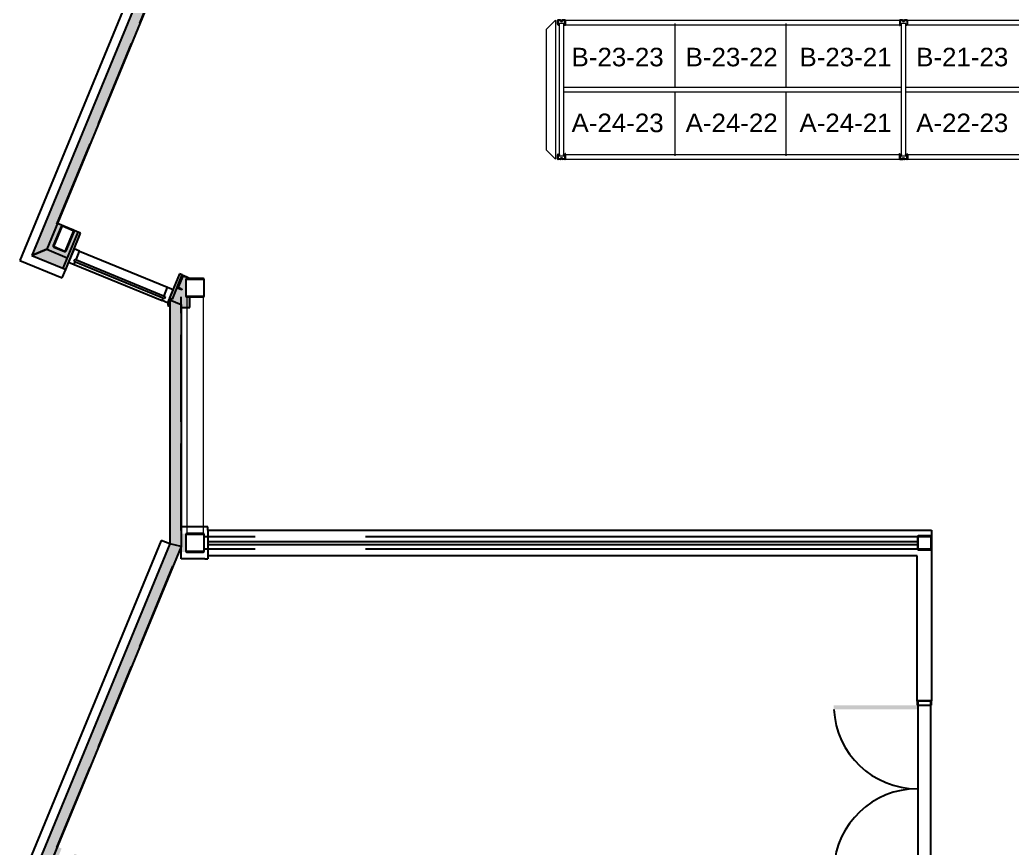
# Model space of a CAD drawing. Header units: inches. Extents: x 2743 to 10591, y -1604 to 5792.
# Drawn here: x 7020.2 to 7448.4, y 3158.6 to 3516.1 of the extents above; entities that cross this region are included whole.
import ezdxf

# ---------------------------------------------------------------- set-up
doc = ezdxf.new("R2010")
doc.units = ezdxf.units.IN
doc.header["$LTSCALE"] = 0.1875
doc.header["$MEASUREMENT"] = 0
doc.linetypes.add('CENTERX2', pattern=[101.6, 63.5, -12.7, 12.7, -12.7])
doc.linetypes.add('dash2', pattern=[500, 400, -100])
for name, color, linetype, lineweight in [('22 Dimension', 7, 'Continuous', 5), ('32 Echelle', 160, 'Continuous', 15), ('33 Poutre', 30, 'Continuous', 15), ('37 Protection', 1, 'Continuous', 15)]:
    doc.layers.add(name, color=color, linetype=linetype, lineweight=lineweight)
for name, color, linetype in [('A-N-MUR-COMP', 30, 'Continuous'), ('A-N-MUR-EXT', 5, 'Continuous'), ('A-N-MUR-INT', 3, 'Continuous'), ('A-N-POR-PLF', 30, 'Continuous'), ('A-N-POR-PLN', 7, 'Continuous'), ('A-N-STRUCTURE', 4, 'Continuous'), ('fill253', 253, 'Continuous'), ('S-N-ACIER', 4, 'Continuous')]:
    doc.layers.add(name, color=color, linetype=linetype)
doc.styles.add('arial', font='')
doc.styles.get('arial').set_extended_font_data('Arial')

msp = doc.modelspace()

# ---------------------------------------------------------------- hatches: boundary and pattern name
at = {"layer": '32 Echelle'}
for points in [[(7252.89784, 3513.78941), (7252.89784, 3513.97691), (7252.71034, 3513.97691)], [(7254.89784, 3513.78941), (7254.89784, 3513.97691), (7255.08534, 3513.97691)], [(7400.52284, 3513.78941), (7400.52284, 3513.97691), (7400.33534, 3513.97691)], [(7400.52284, 3513.78941), (7400.52284, 3513.97691), (7400.33534, 3513.97691)], [(7402.52284, 3513.78941), (7402.52284, 3513.97691), (7402.71034, 3513.97691)], [(7402.52284, 3513.78941), (7402.52284, 3513.97691), (7402.71034, 3513.97691)], [(7252.89784, 3458.16441), (7252.89784, 3457.97691), (7252.71034, 3457.97691)], [(7254.89784, 3458.16441), (7254.89784, 3457.97691), (7255.08534, 3457.97691)], [(7400.52284, 3458.16441), (7400.52284, 3457.97691), (7400.33534, 3457.97691)], [(7400.52284, 3458.16441), (7400.52284, 3457.97691), (7400.33534, 3457.97691)], [(7402.52284, 3458.16441), (7402.52284, 3457.97691), (7402.71034, 3457.97691)], [(7402.52284, 3458.16441), (7402.52284, 3457.97691), (7402.71034, 3457.97691)]]:
    msp.add_hatch(color=256, dxfattribs=at).paths.add_polyline_path(points)
at = {"layer": 'A-N-POR-PLN'}
msp.add_hatch(color=7, dxfattribs=at).paths.add_polyline_path([(7371.4198, 3220.26582), (7371.4198, 3218.49417), (7407.44335, 3218.49417), (7407.44335, 3220.26582)])
at = {"layer": 'fill253'}
h = msp.add_hatch(color=7, dxfattribs=at)
h.dxf.hatch_style = 1
h.paths.add_polyline_path([(7089.7729, 3557.83566), (7084.85165, 3558.86038), (7025.37182, 3414.41586), (7031.79627, 3417.08766)])
h.paths.add_polyline_path([(7039.17774, 3414.04537), (7031.79759, 3417.08711), (7025.37174, 3414.41566), (7037.30338, 3409.49751)])
h.paths.add_polyline_path([(7045.69777, 3422.33306), (7046.40474, 3424.04932), (7043.74726, 3425.14372), (7037.30222, 3409.49776), (7039.95979, 3408.40355), (7042.86013, 3415.44443)])
h.paths.add_polyline_path([(7090.2669, 3405.99022), (7089.10194, 3406.46988), (7083.99141, 3394.05809), (7085.15482, 3393.57907), (7085.39396, 3394.15986)])
edge = h.paths.add_edge_path()
edge.add_line((7090.48214, 3405.89962), (7091.00563, 3405.68408))
edge.add_line((7091.00563, 3405.68408), (7090.2669, 3405.99022))
edge.add_line((7090.2669, 3405.99022), (7085.15565, 3393.5767))
edge.add_line((7085.15565, 3393.5767), (7089.7729, 3392.00093))
edge.add_line((7089.7729, 3392.00093), (7093.55672, 3392.0031))
edge.add_line((7093.55672, 3392.0031), (7093.55555, 3396.48722))
edge.add_line((7093.55555, 3396.48722), (7092.22289, 3396.48722))
edge.add_arc((7092.22289, 3396.93722), 0.45, 180, 270, ccw=False)
edge.add_line((7091.7729, 3396.93722), (7091.7729, 3404.03721))
edge.add_arc((7092.22289, 3404.03721), 0.45, 90, 180, ccw=False)
edge.add_line((7092.22289, 3404.48721), (7093.89376, 3404.48721))
edge.add_line((7093.89376, 3404.48721), (7092.26479, 3405.16227))
edge.add_line((7092.26479, 3405.16227), (7092.22869, 3405.07457))
edge.add_arc((7092.11772, 3405.12026), 0.12, 257.0366884, 337.6213917, ccw=False)
edge.add_line((7092.09081, 3405.00332), (7090.73053, 3405.31645))
edge.add_arc((7090.66323, 3405.02409), 0.3, 77.0366884, 157.6213917)
edge.add_line((7090.38582, 3405.13831), (7088.67144, 3400.9745))
edge.add_arc((7088.94885, 3400.86028), 0.3, 157.6213917, 238.2060949)
edge.add_line((7088.79079, 3400.6053), (7089.97719, 3399.86987))
edge.add_arc((7089.91397, 3399.76788), 0.12, -22.3786083, 58.2060949, ccw=False)
edge.add_line((7090.02493, 3399.72219), (7089.98764, 3399.63161))
edge.add_line((7089.98764, 3399.63161), (7088.2038, 3400.36608))
edge.add_line((7088.2038, 3400.36608), (7090.48214, 3405.89962))
h.paths.add_polyline_path([(7039.94038, 3415.89672), (7039.17639, 3414.04684), (7031.79594, 3417.08687), (7036.36711, 3428.18237), (7038.21544, 3427.42136), (7034.60006, 3418.64049), (7034.38887, 3418.18247)])
h.paths.add_polyline_path([(7091.75715, 3563.36673), (7089.7729, 3563.36673), (7089.7729, 3557.83566), (7088.74942, 3555.351), (7091.75715, 3555.33525)])
h.paths.add_polyline_path([(7089.7729, 3392.00202), (7084.85165, 3393.70293), (7084.85165, 3289.88461), (7089.7729, 3288.85989)])
h = msp.add_hatch(color=7, dxfattribs=at)
h.dxf.hatch_style = 1
h.paths.add_polyline_path([(7089.7729, 3288.85989), (7084.85165, 3289.88461), (7025.37182, 3145.44009), (7031.79627, 3148.11189)])
h.paths.add_polyline_path([(7039.17774, 3145.0696), (7031.79759, 3148.11134), (7025.37174, 3145.43989), (7037.30338, 3140.52175)])
h.paths.add_polyline_path([(7043.61099, 3148.33955), (7043.62876, 3148.33213), (7046.404, 3155.07419), (7043.74726, 3156.16795), (7037.30222, 3140.52199), (7039.96241, 3139.4267)])
h.paths.add_polyline_path([(7090.2669, 3137.01446), (7089.10194, 3137.49411), (7083.99141, 3125.08232), (7085.15482, 3124.6033), (7085.39396, 3125.18409)])
edge = h.paths.add_edge_path()
edge.add_line((7090.48214, 3136.92385), (7091.00563, 3136.70832))
edge.add_line((7091.00563, 3136.70832), (7090.2669, 3137.01446))
edge.add_line((7090.2669, 3137.01446), (7085.15565, 3124.60093))
edge.add_line((7085.15565, 3124.60093), (7089.64878, 3123.02517))
edge.add_line((7089.64878, 3123.02517), (7093.43803, 3123.02517))
edge.add_line((7093.43803, 3123.02517), (7093.43803, 3125.26683))
edge.add_line((7093.43803, 3125.26683), (7100.02463, 3125.26683))
edge.add_line((7100.02463, 3125.26683), (7100.02404, 3127.51145))
edge.add_line((7100.02404, 3127.51145), (7092.22289, 3127.51145))
edge.add_arc((7092.22289, 3127.96145), 0.45, 180, 270, ccw=False)
edge.add_line((7091.7729, 3127.96145), (7091.7729, 3135.06144))
edge.add_arc((7092.22289, 3135.06144), 0.45, 90, 180, ccw=False)
edge.add_line((7092.22289, 3135.51144), (7093.89376, 3135.51144))
edge.add_line((7093.89376, 3135.51144), (7092.26479, 3136.1865))
edge.add_line((7092.26479, 3136.1865), (7092.22869, 3136.0988))
edge.add_arc((7092.11772, 3136.14449), 0.12, 257.0366884, 337.6213917, ccw=False)
edge.add_line((7092.09081, 3136.02755), (7090.73053, 3136.34068))
edge.add_arc((7090.66323, 3136.04833), 0.3, 77.0366884, 157.6213917)
edge.add_line((7090.38582, 3136.16254), (7088.67144, 3131.99873))
edge.add_arc((7088.94885, 3131.88451), 0.3, 157.6213917, 238.2060949)
edge.add_line((7088.79079, 3131.62953), (7089.97719, 3130.8941))
edge.add_arc((7089.91397, 3130.79211), 0.12, -22.3786083, 58.2060949, ccw=False)
edge.add_line((7090.02493, 3130.74642), (7089.98764, 3130.65584))
edge.add_line((7089.98764, 3130.65584), (7088.2038, 3131.39031))
edge.add_line((7088.2038, 3131.39031), (7090.48214, 3136.92385))
h.paths.add_polyline_path([(7039.94038, 3146.92095), (7039.17639, 3145.07107), (7031.79594, 3148.1111), (7036.36711, 3159.2066), (7038.21544, 3158.44559), (7034.60006, 3149.66472), (7034.38887, 3149.2067)])
h.paths.add_polyline_path([(7091.75715, 3294.39097), (7089.7729, 3294.39097), (7089.7729, 3288.85989), (7088.74942, 3286.37523), (7091.75715, 3286.35949)])

# ---------------------------------------------------------------- linework, layer by layer
at = {"color": 7}
for p, q in [((7043.62815, 3417.3082), (7041.24194, 3411.51019)), ((7045.99461, 3416.33427), (7043.62815, 3417.3082)), ((7043.90138, 3412.79981), (7043.52679, 3411.88963)), ((7043.90138, 3412.79981), (7082.96052, 3396.7248)), ((7044.44749, 3412.57506), (7045.99461, 3416.33427)), ((7045.99461, 3416.33427), (7083.96154, 3400.70877)), ((7041.24194, 3411.51019), (7043.60841, 3410.53625)), ((7043.52679, 3411.88963), (7082.58593, 3395.81462)), ((7043.60841, 3410.53625), (7044.0729, 3411.66488)), ((7043.60841, 3410.53625), (7081.57533, 3394.91075)), ((7082.41441, 3396.94956), (7083.96154, 3400.70877)), ((7083.96154, 3400.70877), (7086.32801, 3399.73484)), ((7081.57533, 3394.91075), (7082.03982, 3396.03938)), ((7082.96052, 3396.7248), (7082.58593, 3395.81462)), ((7086.32801, 3399.73484), (7083.9418, 3393.93682)), ((7083.9418, 3393.93682), (7081.57533, 3394.91075))]:
    msp.add_line(p, q, dxfattribs=at)
for points in [[(7034.87418, 3417.98265), (7039.47576, 3416.08803, 0.414213562), (7040.13361, 3416.36215), (7043.55712, 3424.67703, 0.414213562), (7043.283, 3425.33487), (7038.68142, 3427.2295, 0.414213562), (7038.02358, 3426.95537), (7034.60006, 3418.64049, 0.414213562)], [(7034.97011, 3418.21564), (7039.57169, 3416.32102, 0.414213562), (7039.90061, 3416.45808), (7043.32413, 3424.77296, 0.414213562), (7043.18707, 3425.10188), (7038.58549, 3426.9965, 0.414213562), (7038.25657, 3426.85944), (7034.83305, 3418.54456, 0.414213562)], [(7089.98764, 3399.63161), (7088.2038, 3400.36608), (7090.48214, 3405.89962), (7092.26598, 3405.16516), (7092.22869, 3405.07457, -0.36686215), (7092.09081, 3405.00332), (7090.73053, 3405.31645, 0.36686215), (7090.38582, 3405.13831), (7088.67144, 3400.9745, 0.36686215), (7088.79079, 3400.6053), (7089.97719, 3399.86987, -0.36686215), (7090.02493, 3399.72219)]]:
    msp.add_lwpolyline(points, format="xyb", close=True)
at = {"layer": '22 Dimension'}
for p, q in [((7302.89784, 3486.97691), (7302.89784, 3513.97691)), ((7350.89784, 3486.97691), (7350.89784, 3513.97691)), ((7254.89784, 3486.97691), (7400.52284, 3486.97691)), ((7402.52284, 3486.97691), (7548.14784, 3486.97691)), ((7254.89784, 3484.97691), (7400.52284, 3484.97691)), ((7302.89784, 3457.97691), (7302.89784, 3484.97691)), ((7350.89784, 3457.97691), (7350.89784, 3484.97691)), ((7402.52284, 3484.97691), (7548.14784, 3484.97691)), ((7092.22289, 3396.73722), (7092.22289, 3294.37522)), ((7099.23075, 3396.48722), (7099.23075, 3294.37522)), ((7413.5967, 3249.82448), (7413.5967, 3248.82448))]:
    msp.add_line(p, q, dxfattribs=at)
at = {"layer": '32 Echelle', "linetype": 'Continuous', "lineweight": 25}
for p, q in [((7252.27288, 3515.79316), (7252.27288, 3514.16066)), ((7252.36288, 3514.16066), (7252.36288, 3515.79316)), ((7253.38547, 3515.97691), (7252.45663, 3515.97691)), ((7252.45663, 3515.88691), (7253.38547, 3515.88691)), ((7253.47512, 3515.82057), (7253.51903, 3515.67693)), ((7253.6051, 3515.70325), (7253.56119, 3515.84688)), ((7254.10092, 3515.63691), (7253.69475, 3515.63691)), ((7253.69475, 3515.54691), (7254.10092, 3515.54691)), ((7254.23449, 3515.84688), (7254.19057, 3515.70325)), ((7254.27664, 3515.67693), (7254.32055, 3515.82057)), ((7255.33904, 3515.97691), (7254.41021, 3515.97691)), ((7254.41021, 3515.88691), (7255.33904, 3515.88691)), ((7255.43279, 3515.79316), (7255.43279, 3514.16066)), ((7255.52279, 3514.16066), (7255.52279, 3515.79316)), ((7399.89788, 3515.79316), (7399.89788, 3514.16066)), ((7399.89788, 3515.79316), (7399.89788, 3514.16066)), ((7399.98788, 3514.16066), (7399.98788, 3515.79316)), ((7399.98788, 3514.16066), (7399.98788, 3515.79316)), ((7401.01047, 3515.97691), (7400.08163, 3515.97691)), ((7401.01047, 3515.97691), (7400.08163, 3515.97691)), ((7400.08163, 3515.88691), (7401.01047, 3515.88691)), ((7400.08163, 3515.88691), (7401.01047, 3515.88691)), ((7401.10012, 3515.82057), (7401.14403, 3515.67693)), ((7401.10012, 3515.82057), (7401.14403, 3515.67693)), ((7401.2301, 3515.70325), (7401.18619, 3515.84688)), ((7401.2301, 3515.70325), (7401.18619, 3515.84688)), ((7401.72592, 3515.63691), (7401.31975, 3515.63691)), ((7401.72592, 3515.63691), (7401.31975, 3515.63691)), ((7401.31975, 3515.54691), (7401.72592, 3515.54691)), ((7401.31975, 3515.54691), (7401.72592, 3515.54691)), ((7401.85949, 3515.84688), (7401.81557, 3515.70325)), ((7401.85949, 3515.84688), (7401.81557, 3515.70325)), ((7401.90164, 3515.67693), (7401.94555, 3515.82057)), ((7401.90164, 3515.67693), (7401.94555, 3515.82057)), ((7402.96404, 3515.97691), (7402.03521, 3515.97691)), ((7402.96404, 3515.97691), (7402.03521, 3515.97691)), ((7402.03521, 3515.88691), (7402.96404, 3515.88691)), ((7402.03521, 3515.88691), (7402.96404, 3515.88691)), ((7403.05779, 3515.79316), (7403.05779, 3514.16066)), ((7403.05779, 3515.79316), (7403.05779, 3514.16066)), ((7403.14779, 3514.16066), (7403.14779, 3515.79316)), ((7403.14779, 3514.16066), (7403.14779, 3515.79316)), ((7252.87288, 3514.06691), (7252.45663, 3514.06691)), ((7252.45663, 3513.97691), (7252.87288, 3513.97691)), ((7252.87288, 3513.97691), (7252.87288, 3514.06691)), ((7255.33904, 3514.06691), (7254.92279, 3514.06691)), ((7254.92279, 3514.06691), (7254.92279, 3513.97691)), ((7254.92279, 3513.97691), (7255.33904, 3513.97691)), ((7400.49788, 3514.06691), (7400.08163, 3514.06691)), ((7400.49788, 3514.06691), (7400.08163, 3514.06691)), ((7400.08163, 3513.97691), (7400.49788, 3513.97691)), ((7400.08163, 3513.97691), (7400.49788, 3513.97691)), ((7400.49788, 3513.97691), (7400.49788, 3514.06691)), ((7400.49788, 3513.97691), (7400.49788, 3514.06691)), ((7402.96404, 3514.06691), (7402.54779, 3514.06691)), ((7402.54779, 3514.06691), (7402.54779, 3513.97691)), ((7402.96404, 3514.06691), (7402.54779, 3514.06691)), ((7402.54779, 3514.06691), (7402.54779, 3513.97691)), ((7402.54779, 3513.97691), (7402.96404, 3513.97691)), ((7402.54779, 3513.97691), (7402.96404, 3513.97691)), ((7252.27288, 3456.16066), (7252.27288, 3457.79316)), ((7252.36288, 3457.79316), (7252.36288, 3456.16066)), ((7252.45663, 3457.97691), (7252.87288, 3457.97691)), ((7252.87288, 3457.88691), (7252.45663, 3457.88691)), ((7252.45663, 3456.06691), (7253.38547, 3456.06691)), ((7253.38547, 3455.97691), (7252.45663, 3455.97691)), ((7252.87288, 3457.97691), (7252.87288, 3457.88691)), ((7253.47512, 3456.13325), (7253.51903, 3456.27688)), ((7253.6051, 3456.25057), (7253.56119, 3456.10693)), ((7253.69475, 3456.40691), (7254.10092, 3456.40691)), ((7254.10092, 3456.31691), (7253.69475, 3456.31691)), ((7254.23449, 3456.10693), (7254.19057, 3456.25057)), ((7254.27664, 3456.27688), (7254.32055, 3456.13325)), ((7254.41021, 3456.06691), (7255.33904, 3456.06691)), ((7255.33904, 3455.97691), (7254.41021, 3455.97691)), ((7254.92279, 3457.97691), (7255.33904, 3457.97691)), ((7254.92279, 3457.88691), (7254.92279, 3457.97691)), ((7255.33904, 3457.88691), (7254.92279, 3457.88691)), ((7255.43279, 3456.16066), (7255.43279, 3457.79316)), ((7255.52279, 3457.79316), (7255.52279, 3456.16066)), ((7399.89788, 3456.16066), (7399.89788, 3457.79316)), ((7399.89788, 3456.16066), (7399.89788, 3457.79316)), ((7399.98788, 3457.79316), (7399.98788, 3456.16066)), ((7399.98788, 3457.79316), (7399.98788, 3456.16066)), ((7400.08163, 3457.97691), (7400.49788, 3457.97691)), ((7400.08163, 3457.97691), (7400.49788, 3457.97691)), ((7400.49788, 3457.88691), (7400.08163, 3457.88691)), ((7400.49788, 3457.88691), (7400.08163, 3457.88691)), ((7400.08163, 3456.06691), (7401.01047, 3456.06691)), ((7400.08163, 3456.06691), (7401.01047, 3456.06691)), ((7401.01047, 3455.97691), (7400.08163, 3455.97691)), ((7401.01047, 3455.97691), (7400.08163, 3455.97691)), ((7400.49788, 3457.97691), (7400.49788, 3457.88691)), ((7400.49788, 3457.97691), (7400.49788, 3457.88691)), ((7401.10012, 3456.13325), (7401.14403, 3456.27688)), ((7401.10012, 3456.13325), (7401.14403, 3456.27688)), ((7401.2301, 3456.25057), (7401.18619, 3456.10693)), ((7401.2301, 3456.25057), (7401.18619, 3456.10693)), ((7401.31975, 3456.40691), (7401.72592, 3456.40691)), ((7401.31975, 3456.40691), (7401.72592, 3456.40691)), ((7401.72592, 3456.31691), (7401.31975, 3456.31691)), ((7401.72592, 3456.31691), (7401.31975, 3456.31691)), ((7401.85949, 3456.10693), (7401.81557, 3456.25057)), ((7401.85949, 3456.10693), (7401.81557, 3456.25057)), ((7401.90164, 3456.27688), (7401.94555, 3456.13325)), ((7401.90164, 3456.27688), (7401.94555, 3456.13325)), ((7402.03521, 3456.06691), (7402.96404, 3456.06691)), ((7402.03521, 3456.06691), (7402.96404, 3456.06691)), ((7402.96404, 3455.97691), (7402.03521, 3455.97691)), ((7402.96404, 3455.97691), (7402.03521, 3455.97691)), ((7402.54779, 3457.97691), (7402.96404, 3457.97691)), ((7402.54779, 3457.88691), (7402.54779, 3457.97691)), ((7402.54779, 3457.97691), (7402.96404, 3457.97691)), ((7402.54779, 3457.88691), (7402.54779, 3457.97691)), ((7402.96404, 3457.88691), (7402.54779, 3457.88691)), ((7402.96404, 3457.88691), (7402.54779, 3457.88691)), ((7403.05779, 3456.16066), (7403.05779, 3457.79316)), ((7403.05779, 3456.16066), (7403.05779, 3457.79316)), ((7403.14779, 3457.79316), (7403.14779, 3456.16066)), ((7403.14779, 3457.79316), (7403.14779, 3456.16066))]:
    msp.add_line(p, q, dxfattribs=at)
at = {"layer": '32 Echelle'}
for p, q in [((7252.89784, 3513.97691), (7252.71034, 3513.97691)), ((7252.89784, 3513.78941), (7252.71034, 3513.97691)), ((7254.89784, 3514.47691), (7252.89784, 3514.47691)), ((7252.89784, 3514.47691), (7252.89784, 3457.47691)), ((7252.89784, 3513.78941), (7252.89784, 3513.97691)), ((7254.89784, 3457.47691), (7254.89784, 3514.47691)), ((7254.89784, 3513.97691), (7255.08534, 3513.97691)), ((7254.89784, 3513.78941), (7254.89784, 3513.97691)), ((7254.89784, 3513.78941), (7255.08534, 3513.97691)), ((7302.89784, 3486.97691), (7302.89784, 3514.47691)), ((7350.89784, 3486.97691), (7350.89784, 3514.47691)), ((7400.52284, 3513.97691), (7400.33534, 3513.97691)), ((7400.52284, 3513.78941), (7400.33534, 3513.97691)), ((7400.52284, 3513.97691), (7400.33534, 3513.97691)), ((7400.52284, 3513.78941), (7400.33534, 3513.97691)), ((7402.52284, 3514.47691), (7400.52284, 3514.47691)), ((7400.52284, 3514.47691), (7400.52284, 3457.47691)), ((7402.52284, 3514.47691), (7400.52284, 3514.47691)), ((7400.52284, 3514.47691), (7400.52284, 3457.47691)), ((7400.52284, 3513.78941), (7400.52284, 3513.97691)), ((7400.52284, 3513.78941), (7400.52284, 3513.97691)), ((7402.52284, 3457.47691), (7402.52284, 3514.47691)), ((7402.52284, 3457.47691), (7402.52284, 3514.47691)), ((7402.52284, 3513.97691), (7402.71034, 3513.97691)), ((7402.52284, 3513.78941), (7402.52284, 3513.97691)), ((7402.52284, 3513.78941), (7402.71034, 3513.97691)), ((7402.52284, 3513.97691), (7402.71034, 3513.97691)), ((7402.52284, 3513.78941), (7402.52284, 3513.97691)), ((7402.52284, 3513.78941), (7402.71034, 3513.97691)), ((7302.89784, 3457.47691), (7302.89784, 3484.97691)), ((7350.89784, 3457.47691), (7350.89784, 3484.97691)), ((7252.89784, 3458.16441), (7252.71034, 3457.97691)), ((7252.89784, 3457.97691), (7252.71034, 3457.97691)), ((7252.89784, 3458.16441), (7252.89784, 3457.97691)), ((7252.89784, 3457.47691), (7254.89784, 3457.47691)), ((7254.89784, 3458.16441), (7254.89784, 3457.97691)), ((7254.89784, 3458.16441), (7255.08534, 3457.97691)), ((7254.89784, 3457.97691), (7255.08534, 3457.97691)), ((7400.52284, 3458.16441), (7400.33534, 3457.97691)), ((7400.52284, 3458.16441), (7400.33534, 3457.97691)), ((7400.52284, 3457.97691), (7400.33534, 3457.97691)), ((7400.52284, 3457.97691), (7400.33534, 3457.97691)), ((7400.52284, 3458.16441), (7400.52284, 3457.97691)), ((7400.52284, 3458.16441), (7400.52284, 3457.97691)), ((7400.52284, 3457.47691), (7402.52284, 3457.47691)), ((7400.52284, 3457.47691), (7402.52284, 3457.47691)), ((7402.52284, 3458.16441), (7402.52284, 3457.97691)), ((7402.52284, 3458.16441), (7402.71034, 3457.97691)), ((7402.52284, 3458.16441), (7402.52284, 3457.97691)), ((7402.52284, 3458.16441), (7402.71034, 3457.97691)), ((7402.52284, 3457.97691), (7402.71034, 3457.97691)), ((7402.52284, 3457.97691), (7402.71034, 3457.97691))]:
    msp.add_line(p, q, dxfattribs=at)
at = {"layer": '32 Echelle', "linetype": 'Continuous', "lineweight": 25}
for centre, radius, start, end in [((7252.45663, 3515.79316), 0.18375, 90, 180), ((7252.45663, 3515.79316), 0.09375, 90, 180), ((7253.38547, 3515.79316), 0.18375, 17, 90), ((7253.38547, 3515.79316), 0.09375, 17, 90), ((7253.69475, 3515.73066), 0.18375, 197, 270), ((7253.69475, 3515.73066), 0.09375, 197, 270), ((7254.10092, 3515.73066), 0.09375, 270, 343), ((7254.10092, 3515.73066), 0.18375, 270, 343), ((7254.41021, 3515.79316), 0.18375, 90, 163), ((7254.41021, 3515.79316), 0.09375, 90, 163), ((7255.33904, 3515.79316), 0.18375, 0, 90), ((7255.33904, 3515.79316), 0.09375, 0, 90), ((7400.08163, 3515.79316), 0.18375, 90, 180), ((7400.08163, 3515.79316), 0.18375, 90, 180), ((7400.08163, 3515.79316), 0.09375, 90, 180), ((7400.08163, 3515.79316), 0.09375, 90, 180), ((7401.01047, 3515.79316), 0.18375, 17, 90), ((7401.01047, 3515.79316), 0.18375, 17, 90), ((7401.01047, 3515.79316), 0.09375, 17, 90), ((7401.01047, 3515.79316), 0.09375, 17, 90), ((7401.31975, 3515.73066), 0.18375, 197, 270), ((7401.31975, 3515.73066), 0.18375, 197, 270), ((7401.31975, 3515.73066), 0.09375, 197, 270), ((7401.31975, 3515.73066), 0.09375, 197, 270), ((7401.72592, 3515.73066), 0.09375, 270, 343), ((7401.72592, 3515.73066), 0.09375, 270, 343), ((7401.72592, 3515.73066), 0.18375, 270, 343), ((7401.72592, 3515.73066), 0.18375, 270, 343), ((7402.03521, 3515.79316), 0.18375, 90, 163), ((7402.03521, 3515.79316), 0.18375, 90, 163), ((7402.03521, 3515.79316), 0.09375, 90, 163), ((7402.03521, 3515.79316), 0.09375, 90, 163), ((7402.96404, 3515.79316), 0.18375, 0, 90), ((7402.96404, 3515.79316), 0.18375, 0, 90), ((7402.96404, 3515.79316), 0.09375, 0, 90), ((7402.96404, 3515.79316), 0.09375, 0, 90), ((7252.45663, 3514.16066), 0.18375, 180, 270), ((7252.45663, 3514.16066), 0.09375, 180, 270), ((7255.33904, 3514.16066), 0.09375, 270, 0), ((7255.33904, 3514.16066), 0.18375, 270, 0), ((7400.08163, 3514.16066), 0.18375, 180, 270), ((7400.08163, 3514.16066), 0.18375, 180, 270), ((7400.08163, 3514.16066), 0.09375, 180, 270), ((7400.08163, 3514.16066), 0.09375, 180, 270), ((7402.96404, 3514.16066), 0.09375, 270, 0), ((7402.96404, 3514.16066), 0.18375, 270, 0), ((7402.96404, 3514.16066), 0.09375, 270, 0), ((7402.96404, 3514.16066), 0.18375, 270, 0), ((7252.45663, 3457.79316), 0.18375, 90, 180), ((7252.45663, 3456.16066), 0.18375, 180, 270), ((7252.45663, 3457.79316), 0.09375, 90, 180), ((7252.45663, 3456.16066), 0.09375, 180, 270), ((7253.38547, 3456.16066), 0.09375, 270, 343), ((7253.38547, 3456.16066), 0.18375, 270, 343), ((7253.69475, 3456.22316), 0.18375, 90, 163), ((7253.69475, 3456.22316), 0.09375, 90, 163), ((7254.10092, 3456.22316), 0.18375, 17, 90), ((7254.10092, 3456.22316), 0.09375, 17, 90), ((7254.41021, 3456.16066), 0.18375, 197, 270), ((7254.41021, 3456.16066), 0.09375, 197, 270), ((7255.33904, 3457.79316), 0.18375, 0, 90), ((7255.33904, 3457.79316), 0.09375, 0, 90), ((7255.33904, 3456.16066), 0.09375, 270, 0), ((7255.33904, 3456.16066), 0.18375, 270, 0), ((7400.08163, 3457.79316), 0.18375, 90, 180), ((7400.08163, 3457.79316), 0.18375, 90, 180), ((7400.08163, 3456.16066), 0.18375, 180, 270), ((7400.08163, 3456.16066), 0.18375, 180, 270), ((7400.08163, 3457.79316), 0.09375, 90, 180), ((7400.08163, 3457.79316), 0.09375, 90, 180), ((7400.08163, 3456.16066), 0.09375, 180, 270), ((7400.08163, 3456.16066), 0.09375, 180, 270), ((7401.01047, 3456.16066), 0.09375, 270, 343), ((7401.01047, 3456.16066), 0.09375, 270, 343), ((7401.01047, 3456.16066), 0.18375, 270, 343), ((7401.01047, 3456.16066), 0.18375, 270, 343), ((7401.31975, 3456.22316), 0.18375, 90, 163), ((7401.31975, 3456.22316), 0.18375, 90, 163), ((7401.31975, 3456.22316), 0.09375, 90, 163), ((7401.31975, 3456.22316), 0.09375, 90, 163), ((7401.72592, 3456.22316), 0.18375, 17, 90), ((7401.72592, 3456.22316), 0.18375, 17, 90), ((7401.72592, 3456.22316), 0.09375, 17, 90), ((7401.72592, 3456.22316), 0.09375, 17, 90), ((7402.03521, 3456.16066), 0.18375, 197, 270), ((7402.03521, 3456.16066), 0.18375, 197, 270), ((7402.03521, 3456.16066), 0.09375, 197, 270), ((7402.03521, 3456.16066), 0.09375, 197, 270), ((7402.96404, 3457.79316), 0.18375, 0, 90), ((7402.96404, 3457.79316), 0.18375, 0, 90), ((7402.96404, 3457.79316), 0.09375, 0, 90), ((7402.96404, 3457.79316), 0.09375, 0, 90), ((7402.96404, 3456.16066), 0.09375, 270, 0), ((7402.96404, 3456.16066), 0.18375, 270, 0), ((7402.96404, 3456.16066), 0.09375, 270, 0), ((7402.96404, 3456.16066), 0.18375, 270, 0)]:
    msp.add_arc(centre, radius, start, end, dxfattribs=at)
at = {"layer": '33 Poutre'}
for p, q in [((7253.89784, 3515.63691), (7253.89784, 3515.85191)), ((7254.01684, 3515.63691), (7253.89784, 3515.63691)), ((7254.01684, 3515.63691), (7254.01684, 3515.85191)), ((7254.14184, 3515.97691), (7255.40384, 3515.97691)), ((7255.52884, 3515.85191), (7255.52884, 3513.59591)), ((7255.64784, 3515.97691), (7399.77284, 3515.97691)), ((7255.64784, 3515.97691), (7255.64784, 3513.97691)), ((7255.64784, 3515.85191), (7255.64784, 3513.59591)), ((7399.77284, 3515.97691), (7399.77284, 3513.97691)), ((7399.77284, 3515.85191), (7399.77284, 3513.59591)), ((7399.89184, 3515.85191), (7399.89184, 3513.59591)), ((7401.27884, 3515.97691), (7400.01684, 3515.97691)), ((7401.40384, 3515.63691), (7401.40384, 3515.85191)), ((7401.40384, 3515.63691), (7401.52284, 3515.63691)), ((7401.52284, 3515.63691), (7401.52284, 3515.85191)), ((7401.52284, 3515.63691), (7401.52284, 3515.85191)), ((7401.64184, 3515.63691), (7401.52284, 3515.63691)), ((7401.64184, 3515.63691), (7401.64184, 3515.85191)), ((7401.76684, 3515.97691), (7403.02884, 3515.97691)), ((7403.15384, 3515.85191), (7403.15384, 3513.59591)), ((7403.27284, 3515.97691), (7547.39784, 3515.97691)), ((7403.27284, 3515.97691), (7403.27284, 3513.97691)), ((7403.27284, 3515.85191), (7403.27284, 3513.59591)), ((7255.64784, 3513.59591), (7255.52884, 3513.59591)), ((7255.64784, 3513.97691), (7399.77284, 3513.97691)), ((7399.77284, 3513.59591), (7399.89184, 3513.59591)), ((7403.27284, 3513.59591), (7403.15384, 3513.59591)), ((7403.27284, 3513.97691), (7547.39784, 3513.97691)), ((7255.64784, 3486.97691), (7399.77284, 3486.97691)), ((7255.64784, 3484.97691), (7399.77284, 3484.97691)), ((7253.89784, 3456.31691), (7253.89784, 3456.10191)), ((7254.01684, 3456.31691), (7253.89784, 3456.31691)), ((7254.01684, 3456.31691), (7254.01684, 3456.10191)), ((7254.14184, 3455.97691), (7255.40384, 3455.97691)), ((7255.40384, 3455.85791), (7254.14184, 3455.85791)), ((7255.64784, 3458.35791), (7255.52884, 3458.35791)), ((7255.52884, 3456.10191), (7255.52884, 3458.35791)), ((7255.64784, 3456.10191), (7255.64784, 3458.35791)), ((7255.64784, 3457.97691), (7399.77284, 3457.97691)), ((7255.64784, 3455.97691), (7255.64784, 3457.97691)), ((7255.64784, 3455.97691), (7399.77284, 3455.97691)), ((7399.77284, 3456.10191), (7399.77284, 3458.35791)), ((7399.77284, 3458.35791), (7399.89184, 3458.35791)), ((7399.77284, 3455.97691), (7399.77284, 3457.97691)), ((7399.89184, 3456.10191), (7399.89184, 3458.35791)), ((7401.27884, 3455.97691), (7400.01684, 3455.97691)), ((7400.01684, 3455.85791), (7401.27884, 3455.85791)), ((7401.40384, 3456.31691), (7401.40384, 3456.10191)), ((7401.40384, 3456.31691), (7401.52284, 3456.31691)), ((7401.52284, 3456.31691), (7401.52284, 3456.10191)), ((7401.52284, 3456.31691), (7401.52284, 3456.10191)), ((7401.64184, 3456.31691), (7401.52284, 3456.31691)), ((7401.64184, 3456.31691), (7401.64184, 3456.10191)), ((7401.76684, 3455.97691), (7403.02884, 3455.97691)), ((7403.02884, 3455.85791), (7401.76684, 3455.85791)), ((7403.27284, 3458.35791), (7403.15384, 3458.35791)), ((7403.15384, 3456.10191), (7403.15384, 3458.35791)), ((7403.27284, 3456.10191), (7403.27284, 3458.35791)), ((7403.27284, 3457.97691), (7547.39784, 3457.97691)), ((7403.27284, 3455.97691), (7403.27284, 3457.97691)), ((7403.27284, 3455.97691), (7547.39784, 3455.97691))]:
    msp.add_line(p, q, dxfattribs=at)
for centre, radius, start, end in [((7254.14184, 3515.85191), 0.244, 90, 180), ((7254.14184, 3515.85191), 0.125, 90, 180), ((7255.40384, 3515.85191), 0.244, 0, 90), ((7255.40384, 3515.85191), 0.125, 0, 90), ((7400.01684, 3515.85191), 0.244, 90, 180), ((7400.01684, 3515.85191), 0.125, 90, 180), ((7401.27884, 3515.85191), 0.244, 0, 90), ((7401.27884, 3515.85191), 0.125, 0, 90), ((7401.76684, 3515.85191), 0.244, 90, 180), ((7401.76684, 3515.85191), 0.125, 90, 180), ((7403.02884, 3515.85191), 0.244, 0, 90), ((7403.02884, 3515.85191), 0.125, 0, 90), ((7254.14184, 3456.10191), 0.244, 180, 270), ((7254.14184, 3456.10191), 0.125, 180, 270), ((7255.40384, 3456.10191), 0.244, 270, 0), ((7255.40384, 3456.10191), 0.125, 270, 0), ((7400.01684, 3456.10191), 0.244, 180, 270), ((7400.01684, 3456.10191), 0.125, 180, 270), ((7401.27884, 3456.10191), 0.125, 270, 0), ((7401.27884, 3456.10191), 0.244, 270, 0), ((7401.76684, 3456.10191), 0.244, 180, 270), ((7401.76684, 3456.10191), 0.125, 180, 270), ((7403.02884, 3456.10191), 0.244, 270, 0), ((7403.02884, 3456.10191), 0.125, 270, 0)]:
    msp.add_arc(centre, radius, start, end, dxfattribs=at)
at = {"layer": '37 Protection'}
for p, q in [((7251.27288, 3515.97691), (7247.27288, 3511.97691)), ((7251.27288, 3515.97691), (7251.27288, 3455.97691)), ((7247.27288, 3511.97691), (7247.27288, 3459.97691)), ((7251.27288, 3455.97691), (7247.27288, 3459.97691))]:
    msp.add_line(p, q, dxfattribs=at)
at = {"layer": 'A-N-MUR-COMP', "color": 7}
for p, q in [((7101.28447, 3291.01876), (7407.52209, 3291.01876)), ((7101.28447, 3289.73063), (7407.52209, 3289.73063))]:
    msp.add_line(p, q, dxfattribs=at)
at = {"layer": 'A-N-MUR-EXT', "color": 7}
for p, q in [((7084.85165, 3558.86038), (7025.37073, 3414.41631)), ((7025.37073, 3414.41631), (7038.79227, 3408.88361)), ((7084.85165, 3395.30354), (7084.85165, 3290.37523)), ((7084.85165, 3289.88461), (7025.37073, 3145.44054))]:
    msp.add_line(p, q, dxfattribs=at)
at = {"layer": 'A-N-MUR-INT', "color": 7}
for p, q in [((7081.1746, 3560.37435), (7020.18787, 3412.25965)), ((7089.7729, 3557.83566), (7031.79601, 3417.08776)), ((7046.40482, 3424.04951), (7036.37622, 3428.17873)), ((7045.23754, 3424.53012), (7038.7925, 3408.88416)), ((7039.95979, 3408.40355), (7046.40482, 3424.04951)), ((7031.79601, 3417.08776), (7025.37182, 3414.41586)), ((7025.37182, 3414.41586), (7031.79601, 3417.08776)), ((7031.79601, 3417.08776), (7040.6666, 3413.43371)), ((7020.18787, 3412.25965), (7038.44544, 3404.72783)), ((7038.44544, 3404.72783), (7039.95979, 3408.40355)), ((7038.7925, 3408.88416), (7039.95979, 3408.40355)), ((7089.10194, 3406.46988), (7084.8236, 3396.07927)), ((7085.98856, 3395.59961), (7090.2669, 3405.99022)), ((7090.2669, 3405.99022), (7089.10194, 3406.46988)), ((7090.26668, 3405.9897), (7093.88612, 3404.48668)), ((7084.8236, 3396.07927), (7085.98856, 3395.59961)), ((7093.55614, 3392.00202), (7093.55614, 3396.48722)), ((7098.43016, 3396.48722), (7097.80024, 3396.48722)), ((7083.99141, 3394.05809), (7083.99141, 3392.81263)), ((7083.99141, 3392.81263), (7084.85165, 3392.48372)), ((7084.85165, 3395.30354), (7089.7729, 3393.27722)), ((7089.7729, 3393.27722), (7089.7729, 3288.85989)), ((7089.77356, 3392.00202), (7093.55614, 3392.00202)), ((7101.28447, 3297.2487), (7089.7729, 3297.2487)), ((7101.28447, 3295.90064), (7101.28447, 3297.2487)), ((7101.28447, 3295.90064), (7413.5967, 3295.90064)), ((7101.28447, 3295.90064), (7101.28447, 3284.84875)), ((7413.5967, 3295.90064), (7413.5967, 3222.23432)), ((7081.1746, 3291.39858), (7020.18787, 3143.28388)), ((7089.7729, 3288.85989), (7031.79601, 3148.11199)), ((7084.85165, 3289.88461), (7081.1746, 3291.39858)), ((7089.7729, 3288.85989), (7084.85165, 3289.88461)), ((7089.73183, 3283.50069), (7089.73183, 3288.76018)), ((7407.44335, 3284.84875), (7101.28447, 3284.84875)), ((7101.28447, 3284.84875), (7101.28447, 3283.50069)), ((7407.44335, 3222.02279), (7407.44335, 3284.84875)), ((7099.96519, 3283.50069), (7089.73183, 3283.50069)), ((7099.96519, 3283.50069), (7101.28447, 3283.50069))]:
    msp.add_line(p, q, dxfattribs=at)
at = {"layer": 'A-N-POR-PLF', "color": 7}
for p, q in [((7407.6912, 3222.23432), (7407.6912, 3146.25022)), ((7413.34885, 3222.23432), (7407.6912, 3222.23432)), ((7413.34885, 3146.25022), (7413.34885, 3222.23432))]:
    msp.add_line(p, q, dxfattribs=at)
at = {"layer": 'A-N-POR-PLN', "color": 7}
for p, q in [((7407.44335, 3222.23432), (7407.44335, 3220.26582)), ((7407.44335, 3222.23432), (7413.5967, 3222.23432)), ((7407.44335, 3220.26582), (7413.5967, 3220.26582)), ((7413.5967, 3220.26582), (7413.5967, 3222.23432))]:
    msp.add_line(p, q, dxfattribs=at)
for centre, start, end in [((7407.44335, 3220.26582), 182.8189624, 270), ((7407.44335, 3148.21872), 90, 177.1810376)]:
    msp.add_arc(centre, 36.02355, start, end, dxfattribs=at)
at = {"layer": 'A-N-STRUCTURE', "color": 7, "linetype": 'dash2', "ltscale": 0.5}
for p, q in [((7036.21534, 3427.92196), (7089.58158, 3557.47945)), ((7089.81621, 3295.77469), (7089.81621, 3396.57174)), ((7036.21534, 3158.9462), (7089.99349, 3289.50368))]:
    msp.add_line(p, q, dxfattribs=at)
at = {"layer": 'S-N-ACIER', "color": 7}
for p, q in [((7091.7729, 3404.03721), (7091.7729, 3396.93722)), ((7092.0229, 3396.93722), (7092.0229, 3404.03721)), ((7099.32288, 3404.48721), (7092.22289, 3404.48721)), ((7092.22289, 3404.23721), (7099.32288, 3404.23721)), ((7099.52288, 3404.03721), (7099.52288, 3396.93722)), ((7099.77288, 3396.93722), (7099.77288, 3404.03721)), ((7099.32288, 3396.73722), (7092.22289, 3396.73722)), ((7092.22289, 3396.48722), (7099.32288, 3396.48722)), ((7091.7729, 3293.92522), (7091.7729, 3286.82523)), ((7092.0229, 3286.82523), (7092.0229, 3293.92522)), ((7099.32288, 3294.37522), (7092.22289, 3294.37522)), ((7092.22289, 3294.12522), (7099.32288, 3294.12522)), ((7099.52288, 3293.92522), (7099.52288, 3286.82523)), ((7099.77288, 3286.82523), (7099.77288, 3293.92522)), ((7407.52209, 3292.90573), (7407.52209, 3287.84472)), ((7407.75683, 3287.84472), (7407.75683, 3292.90573)), ((7413.05259, 3293.37522), (7407.99157, 3293.37522)), ((7407.99157, 3293.14048), (7413.05259, 3293.14048)), ((7413.28733, 3292.90573), (7413.28733, 3287.84472)), ((7413.52208, 3287.84472), (7413.52208, 3292.90573)), ((7099.32288, 3286.62523), (7092.22289, 3286.62523)), ((7092.22289, 3286.37523), (7099.32288, 3286.37523)), ((7413.05259, 3287.60998), (7407.99157, 3287.60998)), ((7407.99157, 3287.37523), (7413.05259, 3287.37523))]:
    msp.add_line(p, q, dxfattribs=at)
at = {"layer": 'S-N-ACIER', "color": 7, "linetype": 'CENTERX2', "ltscale": 20}
for p, q in [((7407.52209, 3292.90573), (7099.77288, 3293.03772)), ((7407.52209, 3287.71095), (7099.77287, 3287.71095))]:
    msp.add_line(p, q, dxfattribs=at)
at = {"layer": 'S-N-ACIER', "color": 7}
for centre, radius, start, end in [((7092.22289, 3404.03721), 0.45, 90, 180), ((7092.22289, 3404.03721), 0.2, 90, 180), ((7099.32288, 3404.03721), 0.45, 0, 90), ((7099.32288, 3404.03721), 0.2, 0, 90), ((7092.22289, 3396.93722), 0.45, 180, 270), ((7092.22289, 3396.93722), 0.2, 180, 270), ((7099.32288, 3396.93722), 0.45, 270, 0), ((7099.32288, 3396.93722), 0.2, 270, 0), ((7092.22289, 3293.92522), 0.45, 90, 180), ((7092.22289, 3293.92522), 0.2, 90, 180), ((7099.32288, 3293.92522), 0.45, 0, 90), ((7099.32288, 3293.92522), 0.2, 0, 90), ((7407.99157, 3292.90573), 0.46949, 90, 180), ((7407.99157, 3292.90573), 0.23474, 90, 180), ((7413.05259, 3292.90573), 0.46949, 0, 90), ((7413.05259, 3292.90573), 0.23474, 0, 90), ((7092.22289, 3286.82523), 0.45, 180, 270), ((7092.22289, 3286.82523), 0.2, 180, 270), ((7099.32288, 3286.82523), 0.45, 270, 0), ((7099.32288, 3286.82523), 0.2, 270, 0), ((7407.99157, 3287.84472), 0.46949, 180, 270), ((7407.99157, 3287.84472), 0.23474, 180, 270), ((7413.05259, 3287.84472), 0.46949, 270, 0), ((7413.05259, 3287.84472), 0.23474, 270, 0)]:
    msp.add_arc(centre, radius, start, end, dxfattribs=at)

# ---------------------------------------------------------------- texts
at = {"layer": '22 Dimension', "char_height": 8, "attachment_point": 1, "style": 'arial'}
for s, insert in [('{\\fArial Unicode MS|b0|i0|c0|p2;\\C8;B-23-23}', (7258.24443, 3504.04136)), ('{\\fArial Unicode MS|b0|i0|c0|p2;\\C8;B-23-22}', (7307.46647, 3504.04136)), ('{\\fArial Unicode MS|b0|i0|c0|p2;\\C8;B-23-21}', (7356.57795, 3504.04136)), ('{\\fArial Unicode MS|b0|i0|c0|p2;\\C8;B-21-23}', (7406.9466, 3504.04136)), ('{\\fArial Unicode MS|b0|i0|c0|p2;\\C8;A-24-23}', (7258.24443, 3475.6319)), ('{\\fArial Unicode MS|b0|i0|c0|p2;\\C8;A-24-22}', (7307.46647, 3475.6319)), ('{\\fArial Unicode MS|b0|i0|c0|p2;\\C8;A-24-21}', (7356.57795, 3475.6319)), ('{\\fArial Unicode MS|b0|i0|c0|p2;\\C8;A-22-23}', (7406.9466, 3475.6319))]:
    msp.add_mtext_dynamic_manual_height_columns(s, width=68.8901007, gutter_width=5, heights=[0], dxfattribs=dict(at, insert=insert))

doc.saveas('drawing.dxf')
